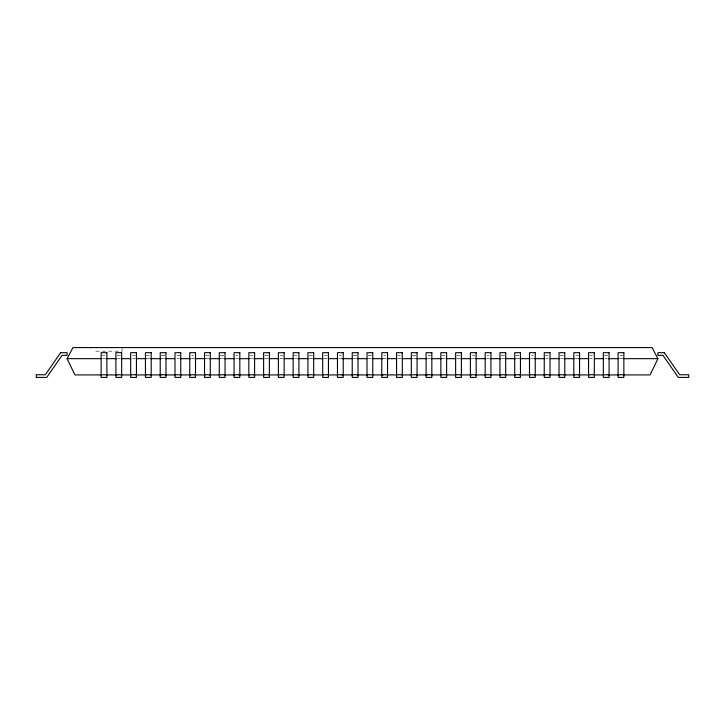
<?xml version="1.0" encoding="UTF-8"?>
<svg xmlns="http://www.w3.org/2000/svg" width="725" height="725" viewBox="0 0 725 725"><rect width="100%" height="100%" fill="white"/><g stroke="black" fill="none" stroke-linecap="round" stroke-linejoin="round"><path stroke-width="0.54" stroke-dasharray="3.62 2.72" d="M102.098 355.35L104.971 355.35M116.861 355.35L120.703 355.35M132.593 355.35L135.475 355.35M146.405 355.35L149.287 355.35M161.177 355.35L165.019 355.35M176.909 355.35L179.791 355.35M191.681 355.35L193.602 355.35M205.492 355.35L209.326 355.35M220.255 355.35L224.097 355.35M235.987 355.35L237.909 355.35M249.799 355.35L252.681 355.35M264.571 355.35L268.413 355.35M280.303 355.35L283.185 355.35M294.114 355.35L296.996 355.35M308.886 355.35L312.72 355.35M324.61 355.35L327.492 355.35M339.382 355.35L341.303 355.35M353.193 355.35L357.035 355.35M367.965 355.35L371.807 355.35M383.697 355.35L385.618 355.35M397.508 355.35L400.39 355.35M412.28 355.35L416.114 355.35M428.004 355.35L430.886 355.35M441.815 355.35L444.697 355.35M456.587 355.35L460.429 355.35M472.319 355.35L475.201 355.35M487.091 355.35L489.013 355.35M500.903 355.35L504.745 355.35M515.674 355.35L519.508 355.35M531.398 355.35L533.319 355.35M545.209 355.35L548.091 355.35M559.981 355.35L563.823 355.35M575.713 355.35L578.595 355.35M589.525 355.35L592.407 355.35M604.297 355.35L608.139 355.35M620.029 355.35L622.902 355.35M102.08 358.667L105.569 358.667M117.93 358.667L120.287 358.667M132.648 358.667L134.995 358.667M146.314 358.667L149.712 358.667M160.95 358.667L165.472 358.667M176.8 358.667L179.138 358.667M191.518 358.667L193.856 358.667M205.175 358.667L208.564 358.667M219.811 358.667L224.342 358.667M235.661 358.667L237.999 358.667M250.379 358.667L252.708 358.667M265.096 358.667L268.558 358.667M279.814 358.667L283.267 358.667M294.531 358.667L296.851 358.667M309.249 358.667L312.702 358.667M323.957 358.667L327.41 358.667M338.675 358.667L342.127 358.667M353.392 358.667L356.845 358.667M368.11 358.667L371.553 358.667M382.827 358.667L386.271 358.667M397.545 358.667L400.979 358.667M412.262 358.667L415.697 358.667M428.112 358.667L430.414 358.667M441.697 358.667L445.123 358.667M456.406 358.667L460.937 358.667M472.256 358.667L474.549 358.667M486.973 358.667L489.266 358.667M501.691 358.667L505.117 358.667M515.276 358.667L519.825 358.667M531.126 358.667L533.41 358.667M545.843 358.667L548.127 358.667M560.561 358.667L562.836 358.667M575.269 358.667L578.686 358.667M589.987 358.667L592.262 358.667M604.704 358.667L606.979 358.667M619.422 358.667L622.82 358.667M122.09 348.48L122.09 351.163L95.827 351.163L95.827 348.48"/><path stroke-width="1.09" d="M100.956 374.916L74.911 374.916L67.09 358.667L72.998 347.583L652.065 347.583L657.91 358.667L650.089 374.916L624.044 374.916M67.09 358.667L100.947 358.667M106.611 358.667L116.797 358.667M121.329 358.667L130.382 358.667M136.046 358.667L146.233 358.667M150.764 358.667L160.95 358.667M165.472 358.667L174.535 358.667M180.19 358.667L190.385 358.667M194.907 358.667L205.093 358.667M209.625 358.667L219.811 358.667M224.342 358.667L234.528 358.667M239.06 358.667L249.246 358.667M253.777 358.667L263.963 358.667M269.627 358.667L278.681 358.667M284.336 358.667L293.398 358.667M297.921 358.667L308.116 358.667M313.771 358.667L322.833 358.667M328.488 358.667L337.542 358.667M342.073 358.667L352.259 358.667M357.923 358.667L366.977 358.667M372.641 358.667L382.827 358.667M387.358 358.667L396.412 358.667M402.076 358.667L411.129 358.667M416.784 358.667L426.98 358.667M431.502 358.667L441.697 358.667M446.219 358.667L455.282 358.667M460.937 358.667L471.123 358.667M475.654 358.667L485.841 358.667M490.372 358.667L500.558 358.667M506.222 358.667L515.276 358.667M519.807 358.667L529.993 358.667M534.524 358.667L544.711 358.667M550.366 358.667L559.428 358.667M563.95 358.667L574.146 358.667M578.668 358.667L588.854 358.667M594.518 358.667L603.572 358.667M608.103 358.667L618.289 358.667M623.953 358.667L657.91 358.667M101.137 374.752L106.892 374.752M115.9 374.752L121.664 374.752M130.672 374.752L136.436 374.752M145.444 374.752L151.208 374.752M160.216 374.752L165.98 374.752M174.988 374.752L180.752 374.752M189.76 374.752L195.514 374.752M204.532 374.752L210.286 374.752M219.303 374.752L225.058 374.752M234.066 374.752L239.83 374.752M248.838 374.752L254.602 374.752M263.61 374.752L269.374 374.752M278.382 374.752L284.146 374.752M293.154 374.752L298.908 374.752M307.926 374.752L313.68 374.752M322.697 374.752L328.452 374.752M337.46 374.752L343.224 374.752M352.232 374.752L357.996 374.752M367.004 374.752L372.768 374.752M381.776 374.752L387.54 374.752M396.548 374.752L402.303 374.752M411.32 374.752L417.074 374.752M426.092 374.752L431.846 374.752M440.854 374.752L446.618 374.752M455.626 374.752L461.39 374.752M470.398 374.752L476.162 374.752M485.17 374.752L490.934 374.752M499.942 374.752L505.697 374.752M514.714 374.752L520.468 374.752M529.486 374.752L535.24 374.752M544.248 374.752L550.012 374.752M559.02 374.752L564.784 374.752M573.792 374.752L579.556 374.752M588.564 374.752L594.328 374.752M603.336 374.752L609.1 374.752M618.108 374.752L623.862 374.752M106.62 374.916L116.807 374.916M121.338 374.916L130.391 374.916M136.055 374.916L146.242 374.916M150.773 374.916L160.959 374.916M165.49 374.916L174.553 374.916M180.208 374.916L190.403 374.916M194.934 374.916L205.121 374.916M209.652 374.916L219.838 374.916M224.369 374.916L234.556 374.916M239.087 374.916L249.273 374.916M253.804 374.916L264 374.916M269.655 374.916L278.717 374.916M284.372 374.916L293.435 374.916M297.966 374.916L308.152 374.916M313.816 374.916L322.87 374.916M328.534 374.916L337.587 374.916M342.118 374.916L352.314 374.916M357.969 374.916L367.031 374.916M372.686 374.916L382.882 374.916M387.413 374.916L396.466 374.916M402.13 374.916L411.184 374.916M416.848 374.916L427.034 374.916M431.565 374.916L440.628 374.916M446.283 374.916L455.345 374.916M461 374.916L471.196 374.916M475.727 374.916L485.913 374.916M490.444 374.916L500.631 374.916M505.162 374.916L515.348 374.916M519.879 374.916L530.066 374.916M534.597 374.916L544.792 374.916M550.447 374.916L559.51 374.916M564.041 374.916L574.227 374.916M578.758 374.916L588.945 374.916M594.609 374.916L603.662 374.916M608.193 374.916L618.38 374.916M60.673 352.685L45.322 374.752L36.25 374.752L36.25 377.417L46.708 377.417L62.069 355.35L67.09 355.35L67.09 352.685L60.673 352.685M106.892 352.685L101.137 352.685L101.137 377.417L106.892 377.417L106.892 352.685M121.664 352.685L115.9 352.685L115.9 377.417L121.664 377.417L121.664 352.685M136.436 352.685L130.672 352.685L130.672 377.417L136.436 377.417L136.436 352.685M151.208 352.685L145.444 352.685L145.444 377.417L151.208 377.417L151.208 352.685M165.98 352.685L160.216 352.685L160.216 377.417L165.98 377.417L165.98 352.685M180.752 352.685L174.988 352.685L174.988 377.417L180.752 377.417L180.752 352.685M195.514 352.685L189.76 352.685L189.76 377.417L195.514 377.417L195.514 352.685M210.286 352.685L204.532 352.685L204.532 377.417L210.286 377.417L210.286 352.685M225.058 352.685L219.303 352.685L219.303 377.417L225.058 377.417L225.058 352.685M239.83 352.685L234.066 352.685L234.066 377.417L239.83 377.417L239.83 352.685M254.602 352.685L248.838 352.685L248.838 377.417L254.602 377.417L254.602 352.685M269.374 352.685L263.61 352.685L263.61 377.417L269.374 377.417L269.374 352.685M284.146 352.685L278.382 352.685L278.382 377.417L284.146 377.417L284.146 352.685M298.908 352.685L293.154 352.685L293.154 377.417L298.908 377.417L298.908 352.685M313.68 352.685L307.926 352.685L307.926 377.417L313.68 377.417L313.68 352.685M328.452 352.685L322.697 352.685L322.697 377.417L328.452 377.417L328.452 352.685M343.224 352.685L337.46 352.685L337.46 377.417L343.224 377.417L343.224 352.685M357.996 352.685L352.232 352.685L352.232 377.417L357.996 377.417L357.996 352.685M372.768 352.685L367.004 352.685L367.004 377.417L372.768 377.417L372.768 352.685M387.54 352.685L381.776 352.685L381.776 377.417L387.54 377.417L387.54 352.685M402.303 352.685L396.548 352.685L396.548 377.417L402.303 377.417L402.303 352.685M417.074 352.685L411.32 352.685L411.32 377.417L417.074 377.417L417.074 352.685M431.846 352.685L426.092 352.685L426.092 377.417L431.846 377.417L431.846 352.685M446.618 352.685L440.854 352.685L440.854 377.417L446.618 377.417L446.618 352.685M461.39 352.685L455.626 352.685L455.626 377.417L461.39 377.417L461.39 352.685M476.162 352.685L470.398 352.685L470.398 377.417L476.162 377.417L476.162 352.685M490.934 352.685L485.17 352.685L485.17 377.417L490.934 377.417L490.934 352.685M505.697 352.685L499.942 352.685L499.942 377.417L505.697 377.417L505.697 352.685M520.468 352.685L514.714 352.685L514.714 377.417L520.468 377.417L520.468 352.685M535.24 352.685L529.486 352.685L529.486 377.417L535.24 377.417L535.24 352.685M550.012 352.685L544.248 352.685L544.248 377.417L550.012 377.417L550.012 352.685M564.784 352.685L559.02 352.685L559.02 377.417L564.784 377.417L564.784 352.685M579.556 352.685L573.792 352.685L573.792 377.417L579.556 377.417L579.556 352.685M594.328 352.685L588.564 352.685L588.564 377.417L594.328 377.417L594.328 352.685M609.1 352.685L603.336 352.685L603.336 377.417L609.1 377.417L609.1 352.685M623.862 352.685L618.108 352.685L618.108 377.417L623.862 377.417L623.862 352.685M664.327 352.685L657.91 352.685L657.91 355.35L662.931 355.35L678.292 377.417L688.75 377.417L688.75 374.752L679.678 374.752L664.327 352.685"/></g></svg>
